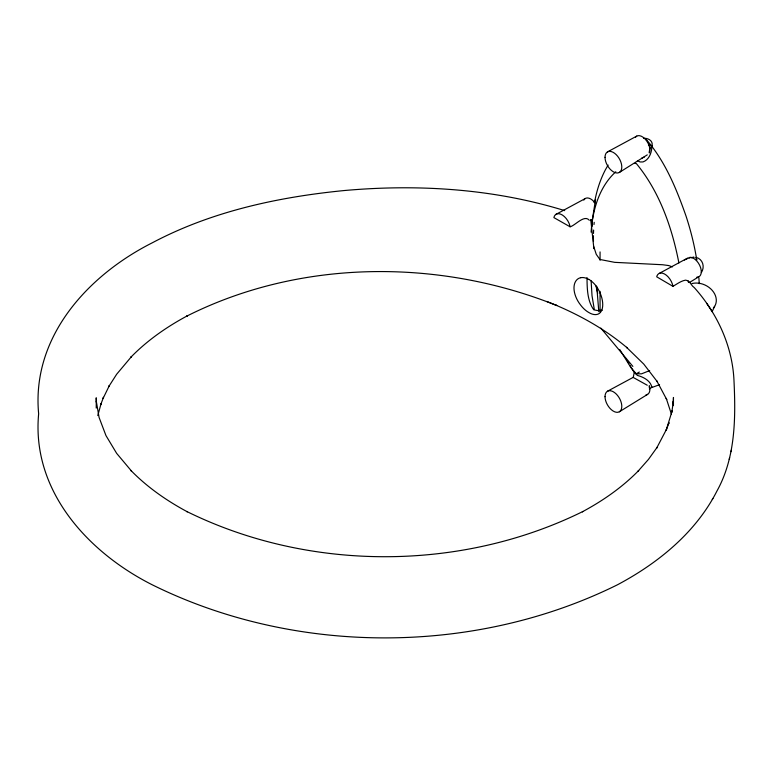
<?xml version="1.0" encoding="UTF-8"?>
<svg xmlns="http://www.w3.org/2000/svg" width="773" height="773" viewBox="0 0 773 773"><rect width="100%" height="100%" fill="white"/><g stroke="black" fill="none" stroke-linecap="round" stroke-linejoin="round"><path stroke-width="1.16" d="M673.438 405.632L673.457 397.448L673.235 404.057L673.38 401.003L671.834 412.212L672.172 410.743L666.162 430.271L669.032 422.686L668.606 423.817M592.089 226.412L592.437 219.706M649.349 150.812L649.272 152.957L649.629 152.184A10.909 6.3 60 0 0 645.126 139.043A10.909 6.3 60 0 0 635.493 137.256M591.113 232.171C592.611 210.275 599.036 186.96 615.801 171.77M586.997 277.575C587.151 288.377 587.2 300.697 593.761 309.799L597.519 310.543L602.225 310.263M592.263 220.353L594.997 202.951L594.041 201.705A10.909 6.3 60 0 0 583.789 200.091M649.842 144.802L651.871 145.981C651.861 152.233 649.378 159.653 643.001 161.934L640.083 161.972L637.406 160.571M564.715 210.623C493.696 188.689 418.183 183.945 344.41 190.525C278.164 197.018 211.522 211.387 152.31 242.79C87.784 275.314 31.345 337.018 38.65 413.806C31.345 490.604 87.784 552.309 152.31 584.832C295.257 655.581 474.419 655.581 617.366 584.832C657.997 563.246 695.739 532.665 716.948 491.029C735.828 457.036 735.761 417.091 733.925 379.388C732.089 345.309 716.948 312.901 694.328 287.653C691.149 285.836 689.796 279.99 685.554 280.145C680.858 280.937 676.984 284.087 672.925 286.329L656.741 276.831L656.924 275.98A11.866 6.851 60 0 1 664.442 273.951A11.866 6.851 60 0 1 672.413 284.135L672.925 286.329M651.842 387.263C650.605 380.674 643.329 376.982 637.406 375.417L634.246 372.499L633.242 377.456L647.272 385.244M594.997 202.951L595.181 200.159L593.828 202.111M731.045 451.654L731.432 450.012M729.258 459.384L729.635 457.751M97.785 415.555L101.079 403.68L100.654 404.81L103.514 397.274L103.099 398.395L109.273 385.746L108.751 386.606L116.646 374.258L131.555 356.508L130.975 357.107C147.324 340.352 166.755 326.863 187.327 315.828L186.776 316.128C300.475 258.829 439.46 258.424 556.734 305.509L556.154 305.277C581.605 316.147 606.032 329.897 627.174 347.86L626.497 347.27L643.764 364.083L657.437 381.891L656.847 381.002L666.713 399.535L666.249 398.366L671.437 414.222M688.511 282.464L688.096 280.986M590.243 220.527L590.765 219.716L593.654 246.374L596.263 254.346L599.896 259.467L614.699 262.347L662.616 264.743L668.674 265.554L672.442 266.878M666.587 429.15L656.673 448.079L657.185 447.229L648.47 459.384L638.121 471.115L638.701 470.515C622.352 487.27 602.921 500.749 582.349 511.794L582.9 511.494C460.766 571.788 308.91 571.788 186.776 511.494L187.327 511.794C166.755 500.749 147.324 487.27 130.975 470.515L131.555 471.115L116.646 453.355L105.969 435.586L99.089 417.478L96.306 401.351L96.441 404.347L96.219 397.805L96.229 401.235M712.107 311.664L714.639 306.359M595.645 199.56L594.766 201.231A200.912 115.998 60 0 1 600.215 181.452A203.541 117.515 60 0 1 605.51 169.587L608.1 165.064M712.291 499.426L712.88 498.469M592.418 219.6L591.161 220.015M652.122 387.099L649.388 389.07M649.987 149.044L652.122 145.372A10.204 7.15 -14 0 0 643.59 138.212M619.347 172.447L647.272 154.861M689.497 282.493L698.521 276.927M619.347 411.787L647.629 394.356M570.087 226.798L569.904 225.735A11.866 6.851 60 0 0 562.386 215.039A11.866 6.851 60 0 0 554.425 216.015L553.903 217.609L570.087 226.798C575.112 225.629 584.195 214.363 589.152 220.112M684.395 260.018L690.299 257.283A10.909 6.3 60 0 1 700.56 267.506A10.909 6.3 60 0 1 696.831 277.198M619.733 349.512L631 367.745L636.276 373.803L639.319 372.045M607.481 151.904L636.72 136.116M555.594 214.565L584.871 198.758M659.417 273.313L687.661 258.056M607.481 391.235L633.338 377.282M649.668 370.615L641.542 373.832L636.276 373.803M659.562 384.693L651.997 387.447M644.363 157.035L641.6 158.243M588.929 279.382A20.34 11.537 61.1 0 1 596.756 286.88L596.775 286.918A20.301 11.044 63 0 1 602.737 304.61A20.301 10.977 62.7 0 1 596.775 314.485L596.756 314.495A20.34 11.479 60.8 0 1 588.929 312.582A20.34 11.943 58.9 0 1 580.774 305.267L580.755 305.229A20.301 12.358 56.9 0 1 573.981 288.01A20.301 12.426 57.1 0 1 580.755 277.662L580.774 277.652M691.506 257.689L694.115 257.274L690.067 257.699M634.904 163.48L636.276 163.489C659.524 191.627 672.008 227.465 678.897 262.946M648.499 145.276L651.861 146M546.762 301.441L556.734 305.509M645.764 138.918C665.08 160.939 676.414 188.728 686.028 216.073A203.541 117.515 60 0 1 691.323 234.055A200.912 115.998 60 0 1 696.773 260.124L695.884 257.428L696.444 257.486A10.204 9.44 -63 0 1 701.382 272.55M600.824 328.1L632.874 366.412M711.788 310.959L706.725 303.374M630.043 365.561L634.005 372.142M627.347 360.778L628.913 363.677M594.263 309.19L592.021 295.721L591.113 280.86M595.886 285.73L597.722 293.276M689.352 257.428L689.448 257.979M596.795 286.744L598.814 311.722M698.879 277.72L699.246 283.672M649.349 387.959L649.272 385.727L649.629 386.906A10.909 6.3 60 0 1 646.035 394.848M96.239 404.666L96.248 408.096M600.061 251.921L600.061 260.279M600.061 291.344L600.061 311.654M593.741 248.616A181.23 104.635 60 0 1 593.625 246.229M593.461 241.524A181.23 104.635 60 0 1 593.442 235.736M593.49 233.456A181.23 104.635 60 0 1 593.625 230.064M593.993 224.518A181.23 104.635 60 0 1 594.195 222.334M580.687 277.691A20.34 11.943 58.9 0 1 588.813 279.391M691.951 283.546A17.624 13.875 25.5 0 1 712.204 290.348A17.624 13.875 25.5 0 1 713.363 308.021M605.027 157.334A11.866 6.851 60 0 0 617.608 172.978A11.866 6.851 60 0 0 617.608 156.204A11.866 6.851 60 0 0 605.027 157.334M605.027 396.665A11.866 6.851 60 0 0 617.608 412.318A11.866 6.851 60 0 0 617.608 395.544A11.866 6.851 60 0 0 605.027 396.665"/></g></svg>
